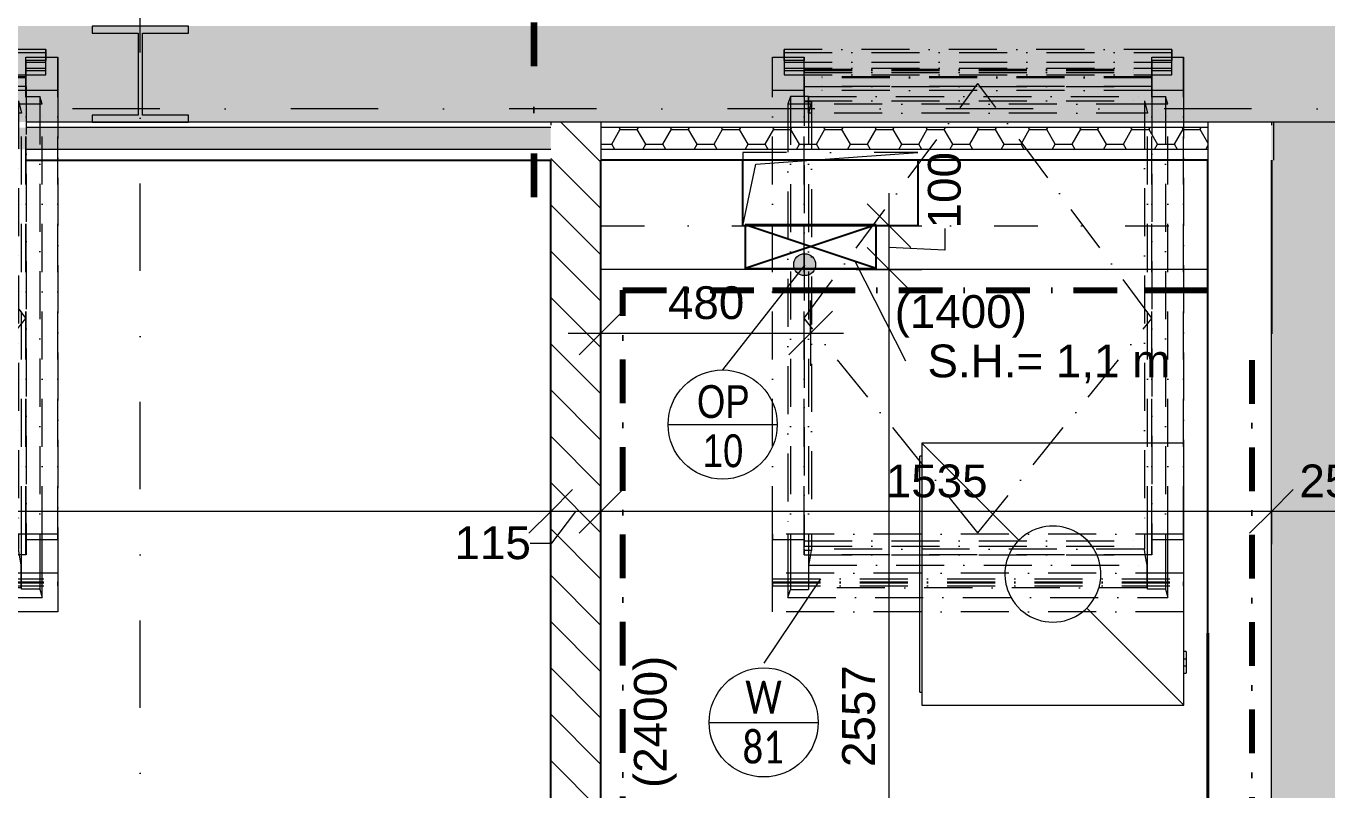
# Model space of a CAD drawing. Header units: millimetres. Extents: x -2204 to 40828, y -3577 to 13817.
# Drawn here: x 7838 to 10815, y 10091 to 11840 of the extents above; entities that cross this region are included whole.
import ezdxf

# ---------------------------------------------------------------- set-up
doc = ezdxf.new("R2010")
doc.units = ezdxf.units.MM
for name, pattern in [('HA_DashDot_10mm-S3mm', [500, 200, -150, 0, -150]), ('HA_DashDot_4mm', [200, 110, -45, 0, -45]), ('HA_DashDot_4mm-S1mm', [200, 100, -50, 0, -50]), ('HA_DashDot_6mm-S2mm', [300, 100, -100, 0, -100])]:
    doc.linetypes.add(name, pattern=pattern)
for name, color, linetype, lineweight in [('A-____-____-DIMS', 9, 'Continuous', 5), ('A-____-____-DIMS-50', 9, 'Continuous', 5), ('A-DETL-____-CNTR', 9, 'HA_DashDot_6mm-S2mm', 9), ('A-DETL-____-OTLN', 9, 'Continuous', 25), ('A-DETL-____-THIN', 9, 'Continuous', 9), ('A-DETL-____-WIDE', 9, 'Continuous', 40), ('A-GENM-____-IDEN', 9, 'Continuous', 9), ('A-GENM-____-OTLN', 9, 'Continuous', 9), ('A-GLAZ-____-IDEN', 9, 'Continuous', 9), ('A-GLAZ-____-OTLN', 9, 'Continuous', 5), ('A-WALL-____-MCUT', 9, 'Continuous', 9), ('A-WALL-____-PATT', 9, 'Continuous', 25), ('E-ELEC-FIXT-OTLN', 9, 'Continuous', 9), ('G-____-____-SYMB', 9, 'Continuous', 5), ('G-____-____-TEXT', 9, 'Continuous', 5), ('I-WALL-____-MCUT', 9, 'Continuous', 25), ('I-WALL-____-OTLN', 9, 'Continuous', 9), ('S-BEAM-____-MCUT', 9, 'Continuous', 25), ('S-GRID-____-OTLN', 9, 'Continuous', 5)]:
    doc.layers.add(name, color=color, linetype=linetype, lineweight=lineweight)
doc.styles.add('Arial_1', font='arial.ttf', dxfattribs={"height": 75})
doc.styles.add('Arial_2', font='arial.ttf', dxfattribs={"width": 0.8, "height": 75})
doc.styles.add('Calibri', font='calibri.ttf', dxfattribs={"width": 0.8, "height": 75})
doc.dimstyles.new('Inner_Dimensions', dxfattribs={"dimscale": 304.8, "dimtxt": 76.519455, "dimasz": 0.328084, "dimexe": 0.246063, "dimexo": 0.0625, "dimgap": 0.032808, "dimtad": 1, "dimdec": 0, "dimzin": 0, "dimdsep": 46, "dimtxsty": 'Arial_1', "dimblk1": 'OBLIQUE', "dimblk2": 'OBLIQUE', "dimsah": 1, "dimcen": 0.09, "dimdle": 0.246063, "dimazin": 0, "dimtfac": 1, "dimtdec": 4, "dimtix": 1, "dimtmove": 2, "dimatfit": 3, "dimfxl": 0.246063, "dimfxlon": 1, "dimtvp": 1, "dimtolj": 1, "dimtzin": 0, "dimlwd": 9, "dimlwe": 9, "dimarcsym": 2})
doc.dimstyles.new('Inner_Dimensions_1', dxfattribs={"dimscale": 304.8, "dimtxt": 76.519455, "dimasz": 0.328084, "dimexe": 0.246063, "dimexo": 0.0625, "dimgap": 0.032808, "dimtad": 1, "dimdec": 0, "dimzin": 0, "dimdsep": 46, "dimtxsty": 'Arial_1', "dimblk1": 'OBLIQUE', "dimblk2": 'OBLIQUE', "dimsah": 1, "dimcen": 0.09, "dimdle": 0.246063, "dimazin": 0, "dimtfac": 1, "dimtdec": 4, "dimtix": 1, "dimtmove": 0, "dimatfit": 3, "dimfxl": 0.246063, "dimfxlon": 1, "dimtvp": 1, "dimtolj": 1, "dimtzin": 0, "dimlwd": 9, "dimlwe": 9, "dimarcsym": 2})
doc.dimstyles.new('Inner_Dimensions_2', dxfattribs={"dimscale": 304.8, "dimtxt": 76.519455, "dimasz": 0.328084, "dimexe": 0.246063, "dimexo": 0.0625, "dimgap": 0.032808, "dimtad": 1, "dimdec": 0, "dimzin": 0, "dimdsep": 46, "dimtxsty": 'Arial_1', "dimblk1": 'OBLIQUE', "dimblk2": 'OBLIQUE', "dimsah": 1, "dimcen": 0.09, "dimdle": 0.246063, "dimazin": 0, "dimtfac": 1, "dimtdec": 4, "dimtix": 1, "dimtmove": 1, "dimatfit": 3, "dimfxl": 0.246063, "dimfxlon": 1, "dimtvp": 1, "dimtolj": 1, "dimtzin": 0, "dimlwd": 9, "dimlwe": 9, "dimarcsym": 2})
pattern_1 = [(0, (0, 0), (58.594, 33.829), [39.062, -78.125]), (120, (0, 0), (-58.593773, 33.82939), [39.063, -78.125]), (60, (0, 0), (0.000227, 67.65839), [0, -78.125, 39.063, 0])]
pattern_2 = [(135, (0, 0), (-53.033, -53.033), [])]

# ---------------------------------------------------------------- blocks, each defined once
blk = doc.blocks.new('181_D_1_2_XXX_00_STA_211108_detached_rvt-1-DSP_3NP-A')
at = {"layer": 'S-BEAM-____-MCUT', "color": 250, "lineweight": 18}
for p, q in [((8210.1, 11840), (7990.1, 11840)), ((7990.1, 11840), (7990.1, 11824)), ((7990.1, 11824), (8095.3, 11824)), ((8095.3, 11824), (8095.3, 11636)), ((8104.8, 11636), (8104.8, 11824)), ((8104.8, 11824), (8210.1, 11824)), ((8210.1, 11824), (8210.1, 11840)), ((8095.3, 11636), (7990.1, 11636)), ((7990.1, 11636), (7990.1, 11620)), ((7990.1, 11620), (8210.1, 11620)), ((8210.1, 11636), (8104.8, 11636)), ((8210.1, 11620), (8210.1, 11636))]:
    blk.add_line(p, q, dxfattribs=at)
blk = doc.blocks.new('Roof-Windows_VELUX_GLL_1061 - PK08-V16-DSP_3NP-A')
at = {"layer": 'A-GLAZ-____-OTLN', "color": 31, "linetype": 'HA_DashDot_4mm'}
for p, q in [((6969, 11692.5), (6969, 11768.9)), ((6996.3, 11786.3), (6996.3, 11782)), ((6996.3, 11782), (6996.3, 11779.2)), ((6996.3, 11779.2), (6996.3, 11768.9)), ((6996.3, 11779.2), (7883.7, 11779.2)), ((6996.3, 11761.1), (6996.3, 11769.1)), ((6996.3, 11761.1), (6996.3, 11756.9)), ((6996.3, 11761.1), (6996.3, 11728)), ((7041.6, 11761.1), (6996.3, 11761.1)), ((7041.6, 11768.9), (7041.6, 11761.1)), ((7041.6, 11741), (7041.6, 11761.1)), ((7838.1, 11761.1), (7838.1, 11768.9)), ((7883.7, 11761.1), (7838.1, 11761.1)), ((7838.1, 11761.1), (7838.1, 11741)), ((7883.7, 11782), (7883.7, 11786.3)), ((7883.7, 11779.2), (7883.7, 11782)), ((7883.7, 11768.9), (7883.7, 11779.2)), ((7883.7, 11769.1), (7883.7, 11761.1)), ((7883.7, 11728), (7883.7, 11761.1)), ((7883.7, 11756.9), (7883.7, 11761.1)), ((7911, 11768.9), (7911, 11692.5)), ((6996.3, 11756.9), (6996.3, 11743.8)), ((6996.3, 11756.9), (7041.6, 11756.9)), ((6996.3, 11743.8), (6996.3, 11738)), ((6996.3, 11743.8), (7041.6, 11743.8)), ((6996.3, 11738), (6996.3, 11728)), ((6996.3, 11738), (7041.6, 11738)), ((7041.6, 11756.9), (7838.1, 11756.9)), ((7041.6, 11743.8), (7838.1, 11743.8)), ((7041.6, 11724), (7041.6, 11740.9)), ((7041.6, 11733.5), (7838.1, 11733.5)), ((7838.1, 11756.9), (7883.7, 11756.9)), ((7838.1, 11743.8), (7883.7, 11743.8)), ((7838.1, 11740.9), (7838.1, 11724)), ((7838.1, 11738), (7883.7, 11738)), ((7883.7, 11743.8), (7883.7, 11756.9)), ((7883.7, 11738), (7883.7, 11743.8)), ((7883.7, 11728), (7883.7, 11738)), ((6996.3, 11728), (7883.7, 11728)), ((7041.6, 11724), (7041.6, 11721.5)), ((7041.6, 11721.5), (7041.6, 10676.4)), ((7838.1, 11701.7), (7041.6, 11701.7)), ((7041.6, 11701.7), (7838.1, 11701.7)), ((7838.1, 11724), (7838.1, 11721.5)), ((7838.4, 10676.4), (7838.4, 11721.5)), ((7041.6, 11692.5), (6969, 11692.5)), ((6969, 10676.4), (6969, 11692.5)), ((7010.3, 11678.3), (7004.7, 11661.3)), ((7041.6, 11678.3), (7010.3, 11678.3)), ((7010.3, 11678.3), (7010.3, 10676.4)), ((7911, 11692.5), (7838.4, 11692.5)), ((7838.4, 11678.6), (7869.6, 11678.6)), ((7869.6, 11678.6), (7869.6, 10676.4)), ((7875, 11661.3), (7869.6, 11678.6)), ((7911, 11692.5), (7911, 10676.4)), ((7041.6, 11661.3), (7004.7, 11661.3)), ((7004.7, 11661.3), (7004.7, 10676.4)), ((7041.6, 11668.9), (7821, 11668.9)), ((7041.6, 11666.9), (7058.6, 11666.9)), ((7058.6, 11666.9), (7058.6, 10676.4)), ((7821, 11668.9), (7821, 10676.4)), ((7875, 11661.3), (7838.4, 11661.3)), ((7875, 10676.4), (7875, 11661.3)), ((7821, 11640.2), (7058.6, 11640.2)), ((6969, 10676.4), (6969, 10664.4)), ((6969, 10664.4), (6969, 10676.4)), ((6969, 10566.9), (6969, 10664.4)), ((6969, 10664.4), (7041.6, 10664.4)), ((7004.7, 10664.4), (7004.7, 10566.9)), ((7010.3, 10664.4), (7010.3, 10566.9)), ((7041.6, 10664.4), (7041.6, 10676.4)), ((7041.6, 10661.5), (7041.6, 10664.4)), ((7041.6, 10664.4), (7041.6, 10649)), ((7041.6, 10661.5), (7838.1, 10661.5)), ((7041.6, 10649), (7041.6, 10661.5)), ((7838.1, 10664.4), (7838.1, 10676.4)), ((7838.1, 10661.5), (7838.1, 10664.4)), ((7838.1, 10664.4), (7911, 10664.4)), ((7838.1, 10649), (7838.1, 10661.5)), ((7838.4, 10649), (7838.4, 10664.4)), ((7869.6, 10664.4), (7869.6, 10566.9)), ((7875, 10566.9), (7875, 10664.4)), ((7911, 10664.4), (7911, 10676.4)), ((7911, 10664.4), (7911, 10676.4)), ((7911, 10664.4), (7911, 10566.9)), ((7041.6, 10649), (7838.1, 10649)), ((7041.6, 10629.2), (7041.6, 10649)), ((7041.6, 10649), (7838.4, 10649)), ((7041.6, 10629.2), (7041.6, 10649)), ((7041.6, 10629.2), (7838.1, 10629.2)), ((7838.4, 10629.2), (7041.6, 10629.2)), ((7052, 10629.2), (7052, 10566.9)), ((7052.8, 10605.4), (7056.9, 10629.2)), ((7827.3, 10605.4), (7823.2, 10629.2)), ((7828, 10566.9), (7828, 10629.2)), ((7838.1, 10629.2), (7838.1, 10649)), ((7838.4, 10649), (7838.4, 10629.2)), ((7052.8, 10605.4), (7827.3, 10605.4)), ((7052.8, 10566.9), (7052.8, 10605.4)), ((7827.3, 10566.9), (7827.3, 10605.4)), ((6969, 10558.1), (6969, 10566.9)), ((6969, 10566.9), (6969, 10558.1)), ((6969, 10566.9), (7911, 10566.9)), ((6969, 10498.7), (6969, 10558.1)), ((7004.7, 10558.1), (7004.7, 10531.5)), ((7004.7, 10531.5), (7010.3, 10550.1)), ((7010.3, 10558.1), (7010.3, 10550.1)), ((7010.3, 10550.1), (7052, 10550.1)), ((7052, 10558.1), (7052, 10550.1)), ((7052, 10550.1), (7052.8, 10553.8)), ((7052.8, 10553.8), (7052.8, 10558.1)), ((7827.3, 10553.8), (7052.8, 10553.8)), ((7827.3, 10553.8), (7827.3, 10558.1)), ((7828, 10550.4), (7827.3, 10553.8)), ((7828, 10550.4), (7828, 10558.1)), ((7869.6, 10550.4), (7828, 10550.4)), ((7869.6, 10558.1), (7869.6, 10550.4)), ((7869.6, 10550.4), (7875, 10531.5)), ((7875, 10531.5), (7875, 10558.1)), ((7911, 10558.1), (7911, 10566.9)), ((7911, 10566.9), (7911, 10558.1)), ((7911, 10558.1), (7911, 10498.7)), ((7004.7, 10531.5), (7875, 10531.5))]:
    blk.add_line(p, q, dxfattribs=at)
at = {"layer": 'A-GLAZ-____-OTLN', "color": 253, "linetype": 'HA_DashDot_4mm'}
for p, q in [((6969, 11768.9), (7041.6, 11768.9)), ((6969, 10676.4), (6969, 11768.9)), ((7883.7, 11786.3), (6996.3, 11786.3)), ((6996.3, 11785.5), (6996.3, 11786.3)), ((6996.3, 11769.1), (6996.3, 11785.5)), ((7041.6, 10676.4), (7041.6, 11768.9)), ((7838.1, 11768.9), (7911, 11768.9)), ((7838.1, 10676.4), (7838.1, 11768.9)), ((7883.7, 11786.3), (7883.7, 11785.5)), ((7883.7, 11785.5), (7883.7, 11769.1)), ((7911, 10676.4), (7911, 11768.9)), ((7041.6, 11740.9), (7838.1, 11740.9)), ((7838.1, 11724), (7041.6, 11724)), ((7838.1, 11721.5), (7041.6, 11721.5)), ((7041.6, 11170.7), (7440, 11708)), ((7838.1, 11171.1), (7440, 11708)), ((7440, 10679.5), (7041.6, 11170.7)), ((7440, 10679.5), (7838.1, 11170.3)), ((6969, 10587.2), (6969, 10676.4)), ((7911, 10676.4), (6969, 10676.4)), ((7911, 10676.4), (7911, 10587.2)), ((6969, 10574), (6969, 10587.2)), ((7911, 10587.2), (6969, 10587.2)), ((6969, 10565.2), (6969, 10574)), ((6969, 10574), (7911, 10574)), ((7911, 10587.2), (7911, 10574)), ((7911, 10574), (7911, 10565.2)), ((6969, 10558.1), (6969, 10565.2)), ((6969, 10565.2), (7911, 10565.2)), ((6969, 10498.7), (6969, 10558.1)), ((6969, 10558.1), (7911, 10558.1)), ((7911, 10565.2), (7911, 10558.1)), ((7911, 10558.1), (7911, 10498.7)), ((7911, 10498.7), (6969, 10498.7))]:
    blk.add_line(p, q, dxfattribs=at)
at = {"layer": 'A-GLAZ-____-OTLN', "color": 7, "linetype": 'HA_DashDot_4mm'}
for p, q in [((6996.3, 11768.9), (6996.3, 11761.1)), ((7883.7, 11761.1), (7883.7, 11768.9)), ((7041.6, 11733.5), (7041.6, 11741)), ((7041.6, 11740.9), (7041.6, 11733.5)), ((7041.6, 11738), (7838.1, 11738)), ((7838.1, 11741), (7838.1, 11733.5)), ((7838.1, 11733.5), (7838.1, 11740.9)), ((7041.6, 11721.5), (7041.6, 11701.7)), ((7041.6, 11701.7), (7041.6, 11721.5)), ((7041.6, 11701.7), (7041.6, 11668.9)), ((7041.6, 10676.4), (7041.6, 11701.7)), ((7838.1, 11721.5), (7838.1, 11701.7)), ((7838.1, 10676.4), (7838.1, 11701.7)), ((7838.4, 11701.7), (7838.4, 11721.5)), ((7838.4, 11701.7), (7838.4, 10676.4)), ((7838.1, 11692.5), (7041.6, 11692.5)), ((7052, 11678.3), (7041.6, 11678.3)), ((7052.1, 11678.6), (7052, 11678.3)), ((7052, 11678.3), (7052, 10676.4)), ((7052.1, 11640.2), (7052.1, 11678.6)), ((7052.1, 11678.6), (7838.1, 11678.6)), ((7041.6, 11668.9), (7041.6, 11666.9)), ((7041.6, 10676.4), (7041.6, 11666.9)), ((7057.2, 11661.3), (7041.6, 11661.3)), ((7058.6, 11666.9), (7052.1, 11640.2)), ((7058.6, 11661.3), (7057.2, 11661.3)), ((7821, 11661.3), (7058.6, 11661.3)), ((7821, 11668.9), (7828, 11640.2)), ((7822.8, 11661.3), (7821.1, 11661.3)), ((7838.1, 11661.3), (7822.8, 11661.3)), ((7058.6, 11640.2), (7052.1, 11640.2)), ((7828, 11640.2), (7821.5, 11640.2)), ((7828, 10676.4), (7828, 11640.2)), ((6969, 10664.4), (6969, 10676.4)), ((7004.7, 10676.4), (7004.7, 10664.4)), ((7010.3, 10676.4), (7010.3, 10664.4)), ((7041.6, 10664.4), (7041.6, 10676.4)), ((7041.6, 10676.4), (7041.6, 10664.4)), ((7041.6, 10664.4), (7041.6, 10676.4)), ((7041.6, 10642.1), (7041.6, 10664.4)), ((7041.6, 10629.2), (7041.6, 10664.4)), ((7052, 10676.4), (7052, 10642.1)), ((7058.6, 10676.4), (7058.6, 10642.1)), ((7821, 10676.4), (7821, 10642.1)), ((7828, 10629.2), (7828, 10676.4)), ((7838.1, 10664.4), (7838.1, 10676.4)), ((7838.1, 10629.2), (7838.1, 10664.4)), ((7838.4, 10664.4), (7838.4, 10676.4)), ((7838.4, 10676.4), (7838.4, 10664.4)), ((7838.4, 10664.4), (7838.4, 10629.2)), ((7869.6, 10676.4), (7869.6, 10664.4)), ((7875, 10664.4), (7875, 10676.4)), ((7911, 10676.4), (7911, 10664.4)), ((7821, 10642.1), (7041.6, 10642.1)), ((7041.6, 10642.1), (7041.6, 10629.2)), ((7041.6, 10639.3), (7041.6, 10642.1)), ((7041.6, 10639.3), (7041.6, 10642.1)), ((7058.6, 10639.3), (7041.6, 10639.3)), ((7052, 10639.3), (7052, 10629.4)), ((7056.9, 10629.5), (7058.6, 10639.3)), ((7058.6, 10642.1), (7058.6, 10639.3)), ((7823.2, 10629.2), (7821, 10642.1)), ((6969, 10558.1), (6969, 10566.9)), ((7004.7, 10566.9), (7004.7, 10558.1)), ((7010.3, 10566.9), (7010.3, 10558.1)), ((7052, 10566.9), (7052, 10558.1)), ((7052.8, 10558.1), (7052.8, 10566.9)), ((7827.3, 10558.1), (7827.3, 10566.9)), ((7828, 10558.1), (7828, 10566.9)), ((7869.6, 10566.9), (7869.6, 10558.1)), ((7875, 10558.1), (7875, 10566.9)), ((7911, 10566.9), (7911, 10558.1))]:
    blk.add_line(p, q, dxfattribs=at)
at = {"layer": 'A-GLAZ-____-OTLN', "color": 10, "linetype": 'HA_DashDot_4mm'}
blk.add_line((7052, 10642.1), (7052, 10639.3), dxfattribs=at)
blk = doc.blocks.new('Roof-Windows_VELUX_GLL_1061 - PK08-V17-DSP_3NP-A')
at = {"layer": 'A-GLAZ-____-OTLN', "color": 31, "linetype": 'HA_DashDot_4mm'}
for p, q in [((9547.5, 11692.5), (9547.5, 11768.9)), ((9574.8, 11786.3), (9574.8, 11782)), ((9574.8, 11782), (9574.8, 11779.2)), ((9574.8, 11779.2), (9574.8, 11768.9)), ((9574.8, 11779.2), (10462.2, 11779.2)), ((9574.8, 11761.1), (9574.8, 11769.1)), ((9574.8, 11761.1), (9574.8, 11756.9)), ((9574.8, 11761.1), (9574.8, 11728)), ((9620.1, 11761.1), (9574.8, 11761.1)), ((9620.1, 11768.9), (9620.1, 11761.1)), ((9620.1, 11741), (9620.1, 11761.1)), ((10416.6, 11761.1), (10416.6, 11768.9)), ((10462.2, 11761.1), (10416.6, 11761.1)), ((10416.6, 11761.1), (10416.6, 11741)), ((10462.2, 11782), (10462.2, 11786.3)), ((10462.2, 11779.2), (10462.2, 11782)), ((10462.2, 11768.9), (10462.2, 11779.2)), ((10462.2, 11769.1), (10462.2, 11761.1)), ((10462.2, 11728), (10462.2, 11761.1)), ((10462.2, 11756.9), (10462.2, 11761.1)), ((10489.5, 11768.9), (10489.5, 11692.5)), ((9574.8, 11756.9), (9574.8, 11743.8)), ((9574.8, 11756.9), (10462.2, 11756.9)), ((9574.8, 11743.8), (9574.8, 11738)), ((9574.8, 11743.8), (10462.2, 11743.8)), ((9574.8, 11738), (9574.8, 11728)), ((9574.8, 11738), (9620.1, 11738)), ((9620.1, 11724), (9620.1, 11740.9)), ((9620.1, 11733.5), (10416.6, 11733.5)), ((10416.6, 11740.9), (10416.6, 11724)), ((10416.6, 11738), (10462.2, 11738)), ((10462.2, 11743.8), (10462.2, 11756.9)), ((10462.2, 11738), (10462.2, 11743.8)), ((10462.2, 11728), (10462.2, 11738)), ((9574.8, 11728), (10462.2, 11728)), ((9620.1, 11724), (9620.1, 11721.5)), ((9620.1, 11721.5), (9620.1, 10676.4)), ((10416.6, 11701.7), (9620.1, 11701.7)), ((9620.1, 11701.7), (10416.6, 11701.7)), ((10416.6, 11724), (10416.6, 11721.5)), ((10416.9, 10676.4), (10416.9, 11721.5)), ((9620.1, 11692.5), (9547.5, 11692.5)), ((9547.5, 10676.4), (9547.5, 11692.5)), ((9588.8, 11678.3), (9583.2, 11661.3)), ((9620.1, 11678.3), (9588.8, 11678.3)), ((9588.8, 11678.3), (9588.8, 10676.4)), ((10489.5, 11692.5), (10416.9, 11692.5)), ((10416.9, 11678.6), (10448.1, 11678.6)), ((10448.1, 11678.6), (10448.1, 10676.4)), ((10453.5, 11661.3), (10448.1, 11678.6)), ((10489.5, 11692.5), (10489.5, 10676.4)), ((9620.1, 11661.3), (9583.2, 11661.3)), ((9583.2, 11661.3), (9583.2, 10676.4)), ((9620.1, 11668.9), (10399.5, 11668.9)), ((9620.1, 11666.9), (9637.1, 11666.9)), ((9637.1, 11666.9), (9637.1, 10676.4)), ((10399.5, 11668.9), (10399.5, 10676.4)), ((10453.5, 11661.3), (10416.9, 11661.3)), ((10453.5, 10676.4), (10453.5, 11661.3)), ((10399.5, 11640.2), (9637.1, 11640.2)), ((9547.5, 10676.4), (9547.5, 10664.4)), ((9547.5, 10664.4), (9547.5, 10676.4)), ((9547.5, 10566.9), (9547.5, 10664.4)), ((9547.5, 10664.4), (9620.1, 10664.4)), ((9583.2, 10664.4), (9583.2, 10566.9)), ((9588.8, 10664.4), (9588.8, 10566.9)), ((9620.1, 10664.4), (9620.1, 10676.4)), ((9620.1, 10661.5), (9620.1, 10664.4)), ((9620.1, 10664.4), (9620.1, 10649)), ((9620.1, 10661.5), (10416.6, 10661.5)), ((9620.1, 10649), (9620.1, 10661.5)), ((10416.6, 10664.4), (10416.6, 10676.4)), ((10416.6, 10661.5), (10416.6, 10664.4)), ((10416.6, 10664.4), (10489.5, 10664.4)), ((10416.6, 10649), (10416.6, 10661.5)), ((10416.9, 10649), (10416.9, 10664.4)), ((10448.1, 10664.4), (10448.1, 10566.9)), ((10453.5, 10566.9), (10453.5, 10664.4)), ((10489.5, 10664.4), (10489.5, 10676.4)), ((10489.5, 10664.4), (10489.5, 10676.4)), ((10489.5, 10664.4), (10489.5, 10566.9)), ((9620.1, 10649), (10416.6, 10649)), ((9620.1, 10629.2), (9620.1, 10649)), ((9620.1, 10649), (10416.9, 10649)), ((9620.1, 10629.2), (9620.1, 10649)), ((9620.1, 10629.2), (10416.6, 10629.2)), ((10416.9, 10629.2), (9620.1, 10629.2)), ((9630.5, 10629.2), (9630.5, 10566.9)), ((9631.3, 10605.4), (9635.4, 10629.2)), ((10405.8, 10605.4), (10401.7, 10629.2)), ((10406.5, 10566.9), (10406.5, 10629.2)), ((10416.6, 10629.2), (10416.6, 10649)), ((10416.9, 10649), (10416.9, 10629.2)), ((9631.3, 10605.4), (10405.8, 10605.4)), ((9631.3, 10566.9), (9631.3, 10605.4)), ((10405.8, 10566.9), (10405.8, 10605.4)), ((9547.5, 10558.1), (9547.5, 10566.9)), ((9547.5, 10566.9), (9547.5, 10558.1)), ((9547.5, 10566.9), (10489.5, 10566.9)), ((9547.5, 10498.7), (9547.5, 10558.1)), ((9583.2, 10558.1), (9583.2, 10531.5)), ((9583.2, 10531.5), (9588.8, 10550.1)), ((9588.8, 10558.1), (9588.8, 10550.1)), ((9588.8, 10550.1), (9630.5, 10550.1)), ((9630.5, 10558.1), (9630.5, 10550.1)), ((9630.5, 10550.1), (9631.3, 10553.8)), ((9631.3, 10553.8), (9631.3, 10558.1)), ((10405.8, 10553.8), (9631.3, 10553.8)), ((10405.8, 10553.8), (10405.8, 10558.1)), ((10406.5, 10550.4), (10405.8, 10553.8)), ((10406.5, 10550.4), (10406.5, 10558.1)), ((10448.1, 10550.4), (10406.5, 10550.4)), ((10448.1, 10558.1), (10448.1, 10550.4)), ((10448.1, 10550.4), (10453.5, 10531.5)), ((10453.5, 10531.5), (10453.5, 10558.1)), ((10489.5, 10558.1), (10489.5, 10566.9)), ((10489.5, 10566.9), (10489.5, 10558.1)), ((10489.5, 10558.1), (10489.5, 10498.7)), ((9583.2, 10531.5), (10453.5, 10531.5))]:
    blk.add_line(p, q, dxfattribs=at)
at = {"layer": 'A-GLAZ-____-OTLN', "color": 253, "linetype": 'HA_DashDot_4mm'}
for p, q in [((9547.5, 11768.9), (9620.1, 11768.9)), ((9547.5, 10676.4), (9547.5, 11768.9)), ((10462.2, 11786.3), (9574.8, 11786.3)), ((9574.8, 11785.5), (9574.8, 11786.3)), ((9574.8, 11769.1), (9574.8, 11785.5)), ((9620.1, 10676.4), (9620.1, 11768.9)), ((10416.6, 11768.9), (10489.5, 11768.9)), ((10416.6, 10676.4), (10416.6, 11768.9)), ((10462.2, 11786.3), (10462.2, 11785.5)), ((10462.2, 11785.5), (10462.2, 11769.1)), ((10489.5, 10676.4), (10489.5, 11768.9)), ((9620.1, 11740.9), (10416.6, 11740.9)), ((10416.6, 11724), (9620.1, 11724)), ((10416.6, 11721.5), (9620.1, 11721.5)), ((9620.1, 11170.7), (10018.5, 11708)), ((10416.6, 11171.1), (10018.5, 11708)), ((10018.5, 10679.5), (9620.1, 11170.7)), ((10018.5, 10679.5), (10416.6, 11170.3)), ((9547.5, 10587.2), (9547.5, 10676.4)), ((10489.5, 10676.4), (9547.5, 10676.4)), ((10489.5, 10676.4), (10489.5, 10587.2)), ((9547.5, 10574), (9547.5, 10587.2)), ((10489.5, 10587.2), (9547.5, 10587.2)), ((9547.5, 10565.2), (9547.5, 10574)), ((9547.5, 10574), (10489.5, 10574)), ((10489.5, 10587.2), (10489.5, 10574)), ((10489.5, 10574), (10489.5, 10565.2)), ((9547.5, 10558.1), (9547.5, 10565.2)), ((9547.5, 10565.2), (10489.5, 10565.2)), ((9547.5, 10498.7), (9547.5, 10558.1)), ((9547.5, 10558.1), (10489.5, 10558.1)), ((10489.5, 10565.2), (10489.5, 10558.1)), ((10489.5, 10558.1), (10489.5, 10498.7)), ((10489.5, 10498.7), (9547.5, 10498.7))]:
    blk.add_line(p, q, dxfattribs=at)
at = {"layer": 'A-GLAZ-____-OTLN', "color": 7, "linetype": 'HA_DashDot_4mm'}
for p, q in [((9574.8, 11768.9), (9574.8, 11761.1)), ((10462.2, 11761.1), (10462.2, 11768.9)), ((9620.1, 11733.5), (9620.1, 11741)), ((9620.1, 11740.9), (9620.1, 11733.5)), ((9620.1, 11738), (10416.6, 11738)), ((10416.6, 11741), (10416.6, 11733.5)), ((10416.6, 11733.5), (10416.6, 11740.9)), ((9620.1, 11721.5), (9620.1, 11701.7)), ((9620.1, 11701.7), (9620.1, 11721.5)), ((9620.1, 11701.7), (9620.1, 11668.9)), ((9620.1, 10676.4), (9620.1, 11701.7)), ((10416.6, 11721.5), (10416.6, 11701.7)), ((10416.6, 10676.4), (10416.6, 11701.7)), ((10416.9, 11701.7), (10416.9, 11721.5)), ((10416.9, 11701.7), (10416.9, 10676.4)), ((10416.6, 11692.5), (9620.1, 11692.5)), ((9630.5, 11678.3), (9620.1, 11678.3)), ((9630.6, 11678.6), (9630.5, 11678.3)), ((9630.5, 11678.3), (9630.5, 10676.4)), ((9630.6, 11640.2), (9630.6, 11678.6)), ((9630.6, 11678.6), (10416.6, 11678.6)), ((9620.1, 11668.9), (9620.1, 11666.9)), ((9620.1, 10676.4), (9620.1, 11666.9)), ((9635.7, 11661.3), (9620.1, 11661.3)), ((9637.1, 11666.9), (9630.6, 11640.2)), ((9637.1, 11661.3), (9635.7, 11661.3)), ((10399.5, 11661.3), (9637.1, 11661.3)), ((10399.5, 11668.9), (10406.5, 11640.2)), ((10401.3, 11661.3), (10399.6, 11661.3)), ((10416.6, 11661.3), (10401.3, 11661.3)), ((9637.1, 11640.2), (9630.6, 11640.2)), ((10406.5, 11640.2), (10399.9, 11640.2)), ((10406.5, 10676.4), (10406.5, 11640.2)), ((9547.5, 10664.4), (9547.5, 10676.4)), ((9583.2, 10676.4), (9583.2, 10664.4)), ((9588.8, 10676.4), (9588.8, 10664.4)), ((9620.1, 10664.4), (9620.1, 10676.4)), ((9620.1, 10676.4), (9620.1, 10664.4)), ((9620.1, 10664.4), (9620.1, 10676.4)), ((9620.1, 10642.1), (9620.1, 10664.4)), ((9620.1, 10629.2), (9620.1, 10664.4)), ((9630.5, 10676.4), (9630.5, 10642.1)), ((9637.1, 10676.4), (9637.1, 10642.1)), ((10399.5, 10676.4), (10399.5, 10642.1)), ((10406.5, 10629.2), (10406.5, 10676.4)), ((10416.6, 10664.4), (10416.6, 10676.4)), ((10416.6, 10629.2), (10416.6, 10664.4)), ((10416.9, 10664.4), (10416.9, 10676.4)), ((10416.9, 10676.4), (10416.9, 10664.4)), ((10416.9, 10664.4), (10416.9, 10629.2)), ((10448.1, 10676.4), (10448.1, 10664.4)), ((10453.5, 10664.4), (10453.5, 10676.4)), ((10489.5, 10676.4), (10489.5, 10664.4)), ((10399.5, 10642.1), (9620.1, 10642.1)), ((9620.1, 10642.1), (9620.1, 10629.2)), ((9620.1, 10639.3), (9620.1, 10642.1)), ((9620.1, 10639.3), (9620.1, 10642.1)), ((9637.1, 10639.3), (9620.1, 10639.3)), ((9630.5, 10639.3), (9630.5, 10629.4)), ((9635.4, 10629.5), (9637.1, 10639.3)), ((9637.1, 10642.1), (9637.1, 10639.3)), ((10401.7, 10629.2), (10399.5, 10642.1)), ((9547.5, 10558.1), (9547.5, 10566.9)), ((9583.2, 10566.9), (9583.2, 10558.1)), ((9588.8, 10566.9), (9588.8, 10558.1)), ((9630.5, 10566.9), (9630.5, 10558.1)), ((9631.3, 10558.1), (9631.3, 10566.9)), ((10405.8, 10558.1), (10405.8, 10566.9)), ((10406.5, 10558.1), (10406.5, 10566.9)), ((10448.1, 10566.9), (10448.1, 10558.1)), ((10453.5, 10558.1), (10453.5, 10566.9)), ((10489.5, 10566.9), (10489.5, 10558.1))]:
    blk.add_line(p, q, dxfattribs=at)
at = {"layer": 'A-GLAZ-____-OTLN', "color": 10, "linetype": 'HA_DashDot_4mm'}
blk.add_line((9630.5, 10642.1), (9630.5, 10639.3), dxfattribs=at)
blk = doc.blocks.new('HA_GM_Tiling_LineBased - Generic Tiles-2169411-DSP_3NP-A')
at = {"layer": 'A-GENM-____-OTLN', "linetype": 'HA_DashDot_4mm-S1mm', "lineweight": 80}
blk.add_line((50, -50), (2510, -50), dxfattribs=at)
blk = doc.blocks.new('HA_GM_Tiling_LineBased - Generic Tiles-2138957-DSP_3NP-A')
at = {"layer": 'A-GENM-____-OTLN', "linetype": 'HA_DashDot_4mm-S1mm', "lineweight": 80}
for p, q in [((50, -50), (392.5, -50)), ((392.5, -50), (465.1, -50)), ((465.1, -50), (482.1, -50)), ((482.1, -50), (1244.5, -50)), ((1244.5, -50), (1261.6, -50)), ((1261.9, -50), (1334.5, -50)), ((1334.5, -50), (1390, -50))]:
    blk.add_line(p, q, dxfattribs=at)
blk = doc.blocks.new('HA_GM_Tiling_LineBased - Generic Tiles-2243082-DSP_3NP-A')
at = {"layer": 'A-GENM-____-OTLN', "linetype": 'HA_DashDot_4mm-S1mm', "lineweight": 80}
blk.add_line((50, -50), (2350, -50), dxfattribs=at)
blk = doc.blocks.new('R_bathroom_washing_machine - 600x600x900-V21-DSP_3NP-A')
at = {"layer": 'E-ELEC-FIXT-OTLN'}
for p, q in [((677.5, 596.6), (77.5, 596.6)), ((77.5, 596.1), (77.5, 523.5)), ((463.8, 382.9), (677.5, 596.6)), ((554.7, 601.6), (554.7, 596.6)), ((554.7, 601.6), (572.4, 601.6)), ((572.2, 601.6), (572.2, 596.6)), ((572.4, 601.6), (579.7, 601.6)), ((579.7, 601.6), (586.9, 601.6)), ((586.9, 601.6), (604.7, 601.6)), ((587.2, 596.6), (587.2, 601.6)), ((604.7, 596.6), (604.7, 601.6)), ((677.5, -3.4), (677.5, 596.6)), ((77.5, 523.2), (77.5, 506.1)), ((77.5, 506.1), (77.5, -3.4)), ((455.3, 374.4), (463.8, 382.9)), ((286.1, 205.2), (299.7, 218.9)), ((77.5, -3.4), (286.1, 205.2)), ((77.5, -3.4), (286.1, -3.4)), ((107.5, -3.4), (107.5, -8.4)), ((286.1, -8.4), (107.5, -8.4)), ((286.1, -3.4), (320.4, -3.4)), ((320.4, -8.4), (286.1, -8.4)), ((320.4, -3.4), (333.3, -3.4)), ((333.3, -8.4), (320.4, -8.4)), ((333.3, -3.4), (395.6, -3.4)), ((395.6, -8.4), (333.3, -8.4)), ((395.6, -3.4), (404.4, -3.4)), ((404.4, -8.4), (395.6, -8.4)), ((404.4, -3.4), (463.8, -3.4)), ((463.8, -8.4), (404.4, -8.4)), ((463.8, -3.4), (677.5, -3.4)), ((647.5, -8.4), (463.8, -8.4)), ((647.5, -8.4), (647.5, -3.4))]:
    blk.add_line(p, q, dxfattribs=at)
for start, end in [(121.7014, 146.5871), (114.1459, 121.7014), (80.362, 114.1459), (75.5718, 80.362), (37.4174, 75.5718), (360, 37.4174), (146.5871, 213.4129), (322.5826, 360), (213.4129, 232.9412), (232.9412, 238.2986), (284.4282, 322.5826), (238.2986, 245.8541), (245.8541, 279.638), (279.638, 284.4282)]:
    blk.add_arc((377.5, 296.6), 110, start, end, dxfattribs=at)
blk = doc.blocks.new('DIMBLOCK15-DSP_3NP-A')
at = {"layer": 'A-____-____-DIMS-50', "lineweight": 9}
for p, q in [((10690.5, 10653.5), (10690.5, 10803.5)), ((10690.5, 10728.5), (10740.5, 10778.5)), ((10940.5, 10653.5), (10940.5, 10803.5)), ((10940.5, 10728.5), (10990.5, 10778.5)), ((10690.5, 10728.5), (10640.5, 10678.5)), ((10940.5, 10728.5), (10690.5, 10728.5)), ((10690.5, 10728.5), (10690.5, 10653.5)), ((10940.5, 10728.5), (10890.5, 10678.5)), ((10940.5, 10728.5), (10940.5, 10653.5))]:
    blk.add_line(p, q, dxfattribs=at)
at = {"layer": 'A-____-____-DIMS-50', "color": 0, "lineweight": 9, "insert": (10754.7, 10835.9), "char_height": 75, "width": 207.662, "attachment_point": 1, "line_spacing_factor": 0.941778, "style": 'Arial_1'}
blk.add_mtext('250', dxfattribs=at)
blk = doc.blocks.new('_Oblique')
at = {"color": 0, "linetype": 'ByBlock', "lineweight": -2}
blk.add_line((-0.5, -0.5), (0.5, 0.5), dxfattribs=at)
blk = doc.blocks.new('DIMBLOCK16-DSP_3NP-A')
at = {"layer": 'A-____-____-DIMS-50', "lineweight": 9}
for p, q in [((9155, 10653.5), (9155, 10803.5)), ((9155, 10728.5), (9205, 10778.5)), ((10690.5, 10653.5), (10690.5, 10803.5)), ((10690.5, 10728.5), (10740.5, 10778.5)), ((9155, 10728.5), (9105, 10678.5)), ((10690.5, 10728.5), (9155, 10728.5)), ((9155, 10728.5), (9155, 10653.5)), ((10690.5, 10728.5), (10640.5, 10678.5)), ((10690.5, 10728.5), (10690.5, 10653.5))]:
    blk.add_line(p, q, dxfattribs=at)
at = {"layer": 'A-____-____-DIMS-50', "color": 0, "lineweight": 9, "insert": (9807.4, 10835.9), "char_height": 75, "width": 276.883, "attachment_point": 1, "line_spacing_factor": 0.941778, "style": 'Arial_1'}
blk.add_mtext('1535', dxfattribs=at)
blk = doc.blocks.new('DIMBLOCK17-DSP_3NP-A')
at = {"layer": 'A-____-____-DIMS-50', "lineweight": 9}
for p, q in [((9040, 10653.5), (9040, 10803.5)), ((9040, 10728.5), (9090, 10778.5)), ((9155, 10653.5), (9155, 10803.5)), ((9155, 10728.5), (9205, 10778.5)), ((9040, 10728.5), (8990, 10678.5)), ((9155, 10728.5), (9040, 10728.5)), ((9040, 10728.5), (9040, 10653.5)), ((9042.8, 10655.7), (9097.5, 10728.5)), ((9155, 10728.5), (9105, 10678.5)), ((9155, 10728.5), (9155, 10653.5)), ((8992.8, 10655.7), (9042.8, 10655.7))]:
    blk.add_line(p, q, dxfattribs=at)
at = {"layer": 'A-____-____-DIMS-50', "color": 0, "lineweight": 9, "insert": (8819.7, 10694.2), "char_height": 75, "width": 207.662, "attachment_point": 1, "line_spacing_factor": 0.941778, "style": 'Arial_1'}
blk.add_mtext('115', dxfattribs=at)
blk = doc.blocks.new('DIMBLOCK18-DSP_3NP-A')
at = {"layer": 'A-____-____-DIMS-50', "lineweight": 9}
for p, q in [((4815, 10653.5), (4815, 10803.5)), ((4815, 10728.5), (4865, 10778.5)), ((9040, 10653.5), (9040, 10803.5)), ((9040, 10728.5), (9090, 10778.5)), ((4815, 10728.5), (4765, 10678.5)), ((9040, 10728.5), (4815, 10728.5)), ((4815, 10728.5), (4815, 10653.5)), ((9040, 10728.5), (8990, 10678.5)), ((9040, 10728.5), (9040, 10653.5))]:
    blk.add_line(p, q, dxfattribs=at)
at = {"layer": 'A-____-____-DIMS-50', "color": 0, "lineweight": 9, "insert": (6689.7, 10835.9), "char_height": 75, "width": 276.883, "attachment_point": 1, "line_spacing_factor": 0.941778, "style": 'Arial_1'}
blk.add_mtext('4225', dxfattribs=at)
blk = doc.blocks.new('DIMBLOCK71-DSP_3NP-A')
at = {"layer": 'A-____-____-DIMS-50', "lineweight": 9}
for p, q in [((9814.7, 11282.5), (9764.7, 11332.5)), ((9739.7, 11282.5), (9889.7, 11282.5)), ((9814.7, 11282.5), (9739.7, 11282.5)), ((9814.7, 8650), (9814.7, 11282.5)), ((9814.7, 11282.5), (9864.7, 11232.5)), ((9814.7, 8725), (9764.7, 8775)), ((9739.7, 8725), (9889.7, 8725)), ((9814.7, 8725), (9739.7, 8725)), ((9814.7, 8725), (9864.7, 8675))]:
    blk.add_line(p, q, dxfattribs=at)
at = {"layer": 'A-____-____-DIMS-50', "color": 0, "lineweight": 9, "insert": (9707.3, 10143.3), "char_height": 75, "width": 276.883, "attachment_point": 1, "rotation": 90, "line_spacing_factor": 0.941778, "style": 'Arial_1'}
blk.add_mtext('2557', dxfattribs=at)
blk = doc.blocks.new('DIMBLOCK72-DSP_3NP-A')
at = {"layer": 'A-____-____-DIMS-50', "lineweight": 9}
for p, q in [((9814.7, 11282.5), (9814.7, 11457.5)), ((9814.7, 11382.5), (9764.7, 11432.5)), ((9739.7, 11382.5), (9889.7, 11382.5)), ((9814.7, 11382.5), (9739.7, 11382.5)), ((9814.7, 11382.5), (9864.7, 11332.5)), ((9942.3, 11376.6), (9942.3, 11326.6)), ((9814.7, 11282.5), (9764.7, 11332.5)), ((9942.3, 11326.6), (9814.7, 11332.5)), ((9739.7, 11282.5), (9889.7, 11282.5)), ((9814.7, 11282.5), (9739.7, 11282.5)), ((9814.7, 11282.5), (9864.7, 11232.5))]:
    blk.add_line(p, q, dxfattribs=at)
at = {"layer": 'A-____-____-DIMS-50', "color": 0, "lineweight": 9, "insert": (9903.8, 11376.6), "char_height": 75, "width": 207.662, "attachment_point": 1, "rotation": 90, "line_spacing_factor": 0.941778, "style": 'Arial_1'}
blk.add_mtext('100', dxfattribs=at)
blk = doc.blocks.new('HA_TAG_GM_Products - Generic-588599-DSP_3NP-A')
at = {"layer": 'A-GENM-____-IDEN'}
blk.add_line((-2.5, 0), (2.5, 0), dxfattribs=at)
blk.add_circle((0, 0), 2.5, dxfattribs=at)
blk = doc.blocks.new('DIMBLOCK187-DSP_3NP-A')
at = {"layer": 'A-____-____-DIMS-50', "lineweight": 9}
for p, q in [((9155, 11211.7), (9155, 11061.7)), ((9155, 11136.7), (9155, 11211.7)), ((9635.1, 11211.7), (9635.1, 11061.7)), ((9635.1, 11136.7), (9635.1, 11211.7)), ((9155, 11136.7), (9205, 11186.7)), ((9635.1, 11136.7), (9685.1, 11186.7)), ((9080, 11136.7), (9710.1, 11136.7)), ((9155, 11136.7), (9105, 11086.7)), ((9635.1, 11136.7), (9585.1, 11086.7))]:
    blk.add_line(p, q, dxfattribs=at)
at = {"layer": 'A-____-____-DIMS-50', "color": 0, "lineweight": 9, "insert": (9308.5, 11244), "char_height": 75, "width": 207.662, "attachment_point": 1, "line_spacing_factor": 0.941778, "style": 'Arial_1'}
blk.add_mtext('480', dxfattribs=at)
blk = doc.blocks.new('HA_TAG_WD - Type Mark-1527962-DSP_3NP-A')
at = {"layer": 'A-GLAZ-____-IDEN'}
blk.add_line((-2.5, 0), (2.5, 0), dxfattribs=at)
blk.add_circle((0, 0), 2.5, dxfattribs=at)

msp = doc.modelspace()

# ---------------------------------------------------------------- hatches: boundary and pattern name
at = {"layer": 'A-GENM-____-IDEN'}
h = msp.add_hatch(color=256, dxfattribs=at)
edge = h.paths.add_edge_path()
edge.add_arc((9621.6, 11293.5), 25, 0, 360)
at = {"layer": 'A-WALL-____-PATT', "lineweight": 5}
h = msp.add_hatch(dxfattribs=at)
h.set_pattern_fill('FP_2', color=256, style=0, pattern_type=2)
h.set_pattern_definition(pattern_1)
h.paths.add_polyline_path([(100, 11620.1), (14405, 11620.1), (14405, 11840.1), (6510, 11840.1), (6510, 11746.3), (5570, 11746.3), (5570, 11840.1), (-327.5, 11840.1), (-327.5, 11620.1), (-97.2, 11620.1)])
h.paths.add_polyline_path([(7506.7, 11668.9), (7506.7, 11668.9), (7058.6, 11668.9)])
h.paths.add_polyline_path([(7838.1, 11733.5), (7838.1, 11733.5), (7883.7, 11733.5)])
h.paths.add_polyline_path([(7419.9, 11740.9), (7419.9, 11740.9), (7041.6, 11740.9)])
h = msp.add_hatch(dxfattribs=at)
h.set_pattern_fill('FP_1', color=256, style=0, pattern_type=2)
h.set_pattern_definition(pattern_2)
h.paths.add_polyline_path([(9155, 8725), (9155, 11135), (9040, 11135), (9040, 8725)])
h.paths.add_polyline_path([(9155, 11612.8), (9155, 11620.1), (9040, 11620.1), (9040, 11612.8)])
h = msp.add_hatch(dxfattribs=at)
h.set_pattern_fill('FP_1', color=256, style=0, pattern_type=2)
h.set_pattern_definition(pattern_2)
h.paths.add_polyline_path([(9040, 11135), (9155, 11135), (9155, 11612.8), (9040, 11612.8), (9040, 11254.4)])
h = msp.add_hatch(color=256, dxfattribs=at)
h.paths.add_polyline_path([(10690.5, 6725), (10940.5, 6725), (10940.5, 7225), (10690.5, 7225), (10690.5, 6773.9)])
h.paths.add_polyline_path([(10690.5, 8225), (10940.5, 8225), (10940.5, 11620.1), (10690.5, 11620.1), (10690.5, 8424.6)])
h = msp.add_hatch(dxfattribs=at)
h.set_pattern_fill('FP_2', color=256, style=0, pattern_type=2)
h.set_pattern_definition(pattern_1)
h.paths.add_polyline_path([(100, 11557.6), (4700, 11557.6), (4700, 11607.6), (100, 11607.6)])
h.paths.add_polyline_path([(4815, 11557.6), (9040, 11557.6), (9040, 11607.6), (4815, 11607.6)])
h.paths.add_polyline_path([(13989.3, 11557.6), (13989.3, 11607.6), (10940.5, 11607.6), (10940.5, 11557.6), (13509, 11557.6)])
h = msp.add_hatch(dxfattribs=at)
h.set_pattern_fill('FP_2', color=256, style=0, pattern_type=2)
h.set_pattern_definition(pattern_1)
h.paths.add_polyline_path([(9155, 11557.6), (10545, 11557.6), (10545, 11607.6), (9155, 11607.6)])

# ---------------------------------------------------------------- linework, layer by layer
at = {"layer": 'A-DETL-____-CNTR'}
for p, q in [((9480, 11550), (9480, 11382.5)), ((9880.4, 11550), (9480, 11550)), ((9880.4, 11382.5), (9880.4, 11550)), ((9155, 11382.5), (10545, 11382.5))]:
    msp.add_line(p, q, dxfattribs=at)
at = {"layer": 'A-DETL-____-OTLN'}
for p, q in [((9480, 11382.5), (9480, 11532.6)), ((9880.4, 11532.6), (9880.4, 11382.5)), ((9547.5, 11382.5), (9480, 11382.5)), ((9785.1, 11385), (9485.1, 11385)), ((9485.1, 11385), (9485.1, 11285)), ((9785.1, 11385), (9485.1, 11285)), ((9785.1, 11285), (9485.1, 11385)), ((9620.1, 11382.5), (9547.5, 11382.5)), ((9637.1, 11382.5), (9620.1, 11382.5)), ((9880.4, 11382.5), (9637.1, 11382.5)), ((9785.1, 11285), (9785.1, 11385)), ((9485.1, 11285), (9785.1, 11285))]:
    msp.add_line(p, q, dxfattribs=at)
at = {"layer": 'A-DETL-____-THIN'}
for p, q in [((9480, 11382.5), (9509.4, 11523.5)), ((9509.4, 11523.5), (9880.4, 11550))]:
    msp.add_line(p, q, dxfattribs=at)
at = {"layer": 'A-DETL-____-WIDE'}
msp.add_line((10545, 10450), (10545, 10000), dxfattribs=at)
at = {"layer": 'A-GENM-____-IDEN'}
msp.add_line((9621.6, 11293.5), (9433.7, 11052.5), dxfattribs=at)
msp.add_circle((9621.6, 11293.5), 25, dxfattribs=at)
at = {"layer": 'A-GLAZ-____-IDEN'}
msp.add_line((9657.5, 10574.4), (9527.7, 10381.4), dxfattribs=at)
at = {"layer": 'A-WALL-____-MCUT'}
for p, q in [((9620.1, 11620.1), (7838.4, 11620.1)), ((9040, 11620.1), (9040, 11612.8)), ((9155, 11620.1), (9155, 11532.6)), ((10416.6, 11620.1), (9620.1, 11620.1)), ((14405, 11620.1), (10416.9, 11620.1)), ((10545, 11620.1), (10545, 11532.6)), ((10690.5, 11620.1), (10690.5, 11612.8)), ((9040, 11607.6), (7838.4, 11607.6)), ((9620.1, 11607.6), (9155, 11607.6)), ((10416.6, 11607.6), (9620.1, 11607.6)), ((10545, 11607.6), (10416.9, 11607.6)), ((9040, 11557.6), (7838.4, 11557.6)), ((9620.1, 11557.6), (9155, 11557.6)), ((10416.6, 11557.6), (9620.1, 11557.6)), ((10545, 11557.6), (10416.9, 11557.6)), ((10690.5, 8610), (10690.5, 11135))]:
    msp.add_line(p, q, dxfattribs=at)
at = {"layer": 'A-WALL-____-MCUT', "lineweight": 25}
for p, q in [((7838.4, 11532.6), (9040, 11532.6)), ((9620.1, 11532.6), (9155, 11532.6)), ((10416.6, 11532.6), (9620.1, 11532.6)), ((10545, 11532.6), (10416.9, 11532.6))]:
    msp.add_line(p, q, dxfattribs=at)
at = {"layer": 'G-____-____-SYMB', "linetype": 'HA_DashDot_6mm-S2mm', "lineweight": 100}
msp.add_line((9001.6, 13348.7), (9001.6, 11365.4), dxfattribs=at)
at = {"layer": 'G-____-____-TEXT', "color": 50, "lineweight": 9}
msp.add_line((9735.8, 11303.2), (9852.8, 11073.1), dxfattribs=at)
at = {"layer": 'I-WALL-____-MCUT'}
for p, q in [((9040, 8725), (9040, 11532.6)), ((9155, 8725), (9155, 11532.6)), ((10545, 8725), (10545, 11532.6)), ((10690.5, 11532.6), (10690.5, 11135))]:
    msp.add_line(p, q, dxfattribs=at)
at = {"layer": 'I-WALL-____-OTLN'}
for p, q in [((10695, 11620.1), (10695, 11532.6)), ((9620.1, 11282.5), (9155, 11282.5)), ((10416.6, 11282.5), (9620.1, 11282.5)), ((10545, 11282.5), (10416.9, 11282.5))]:
    msp.add_line(p, q, dxfattribs=at)
at = {"layer": 'S-GRID-____-OTLN', "linetype": 'HA_DashDot_10mm-S3mm', "lineweight": 9}
for p, q in [((8100, -723.1), (8100, 12162.7)), ((24647.7, 11650), (-416.4, 11650))]:
    msp.add_line(p, q, dxfattribs=at)

# ---------------------------------------------------------------- block references
at = {"lineweight": 5}
msp.add_blockref('181_D_1_2_XXX_00_STA_211108_detached_rvt-1-DSP_3NP-A', (0, 0), dxfattribs=at)
at = {"layer": 'A-GENM-____-IDEN', "xscale": 49.99999999999998, "yscale": 49.99999999999998, "zscale": 49.99999999999998}
msp.add_blockref('HA_TAG_GM_Products - Generic-588599-DSP_3NP-A', (9433.7, 10927.5), dxfattribs=at)
at = {"layer": 'A-GENM-____-OTLN', "linetype": 'HA_DashDot_4mm-S1mm', "lineweight": 80}
for name, p, rotation in [('HA_GM_Tiling_LineBased - Generic Tiles-2169411-DSP_3NP-A', (9155, 8725), 89.99999999999993), ('HA_GM_Tiling_LineBased - Generic Tiles-2243082-DSP_3NP-A', (10695.5, 11125), 269.9999999999999)]:
    msp.add_blockref(name, p, dxfattribs=dict(at, rotation=rotation))
msp.add_blockref('HA_GM_Tiling_LineBased - Generic Tiles-2138957-DSP_3NP-A', (9155, 11285), dxfattribs=at)
at = {"layer": 'A-GLAZ-____-IDEN', "xscale": 49.99999999999998, "yscale": 49.99999999999998, "zscale": 49.99999999999998}
msp.add_blockref('HA_TAG_WD - Type Mark-1527962-DSP_3NP-A', (9527.7, 10245.4), dxfattribs=at)
at = {"layer": 'A-GLAZ-____-OTLN', "color": 253, "linetype": 'HA_DashDot_4mm'}
for name in ['Roof-Windows_VELUX_GLL_1061 - PK08-V16-DSP_3NP-A', 'Roof-Windows_VELUX_GLL_1061 - PK08-V17-DSP_3NP-A']:
    msp.add_blockref(name, (0, 0), dxfattribs=at)
at = {"layer": 'E-ELEC-FIXT-OTLN', "rotation": 269.9999999999996}
msp.add_blockref('R_bathroom_washing_machine - 600x600x900-V21-DSP_3NP-A', (9893.4, 10962.5), dxfattribs=at)

# ---------------------------------------------------------------- texts
at = {"layer": 'A-GENM-____-IDEN', "lineweight": 5, "char_height": 75, "attachment_point": 1}
for s, insert, width, style in [('(1400)', (9827.7, 11223.8), 376.793, 'Arial_1'), ('OP', (9374.7, 11017.6), 147.51, 'Arial_2'), ('10', (9387.9, 10904.9), 115.443, 'Arial_2')]:
    msp.add_mtext(s, dxfattribs=dict(at, insert=insert, width=width, style=style))
at = {"layer": 'A-GENM-____-IDEN', "lineweight": 5, "insert": (9230.5, 10095.2), "char_height": 75, "width": 376.793, "attachment_point": 1, "rotation": 90, "style": 'Arial_1'}
msp.add_mtext('(2400)', dxfattribs=at)
at = {"layer": 'A-GLAZ-____-IDEN', "lineweight": 5, "char_height": 75, "attachment_point": 1, "style": 'Calibri'}
for s, insert, width in [('W', (9485.8, 10340.7), 105.823), ('81', (9479.2, 10226.4), 121.856)]:
    msp.add_mtext(s, dxfattribs=dict(at, insert=insert, width=width))
at = {"layer": 'G-____-____-TEXT', "color": 7, "lineweight": 9, "insert": (9902.8, 11110.6), "char_height": 75, "width": 685.443, "attachment_point": 1, "style": 'Arial_1'}
msp.add_mtext('S.H.= 1,1 m', dxfattribs=at)

# ---------------------------------------------------------------- dimensions: what is measured, and where the dimension line sits
at = {"layer": 'A-____-____-DIMS', "lineweight": 9}
for base, p1, p2, dimstyle, override, picture, middle in [((9814.7, 11382.5), (9739.7, 11282.5), (9739.7, 11382.5), 'Inner_Dimensions_2', {"dimpost": '<>', "dimfxl": 100}, 'DIMBLOCK72-DSP_3NP-A', (9953.8, 11480.5)), ((9814.7081, 11282.4681), (9739.7081, 8725), (9739.7081, 11282.4681), 'Inner_Dimensions', {"dimpost": '<>', "dimfxl": 2557.468089}, 'DIMBLOCK71-DSP_3NP-A', (9757.3409, 10281.7713))]:
    dim = msp.add_linear_dim(base=base, p1=p1, p2=p2, angle=90, dimstyle=dimstyle, override=override, dxfattribs=at)
    dim.commit()
    dim.dimension.update_dxf_attribs({"geometry": picture, "text_midpoint": middle, "dimtype": 160, "text_rotation": 90})
for base, p1, p2, override, picture, middle in [((9635.1, 11136.7), (9155, 11211.7), (9635.1, 11211.7), {"dimpost": '<>', "dimfxl": 480.123215}, 'DIMBLOCK187-DSP_3NP-A', (9395.1, 11185)), ((9155, 10728.4862), (10690.4945, 10653.4862), (9155, 10653.4862), {"dimpost": '<>', "dimfxl": 1535.494491}, 'DIMBLOCK16-DSP_3NP-A', (9922.7472, 10776.8047))]:
    dim = msp.add_linear_dim(base=base, p1=p1, p2=p2, dimstyle='Inner_Dimensions_1', override=override, dxfattribs=at)
    dim.commit()
    dim.dimension.update_dxf_attribs({"geometry": picture, "text_midpoint": middle})
for base, p1, p2, dimstyle, override, picture, middle in [((4815, 10728.5), (9040, 10653.5), (4815, 10653.5), 'Inner_Dimensions', {"dimpost": '<>', "dimfxl": 4225}, 'DIMBLOCK18-DSP_3NP-A', (6828.2, 10785.9)), ((10690.5, 10728.5), (10940.5, 10653.5), (10690.5, 10653.5), 'Inner_Dimensions', {"dimpost": '<>', "dimfxl": 250}, 'DIMBLOCK15-DSP_3NP-A', (10858.5, 10785.9)), ((9040, 10728.5), (9155, 10653.5), (9040, 10653.5), 'Inner_Dimensions_2', {"dimpost": '<>', "dimfxl": 115}, 'DIMBLOCK17-DSP_3NP-A', (8923.5, 10644.2))]:
    dim = msp.add_linear_dim(base=base, p1=p1, p2=p2, dimstyle=dimstyle, override=override, dxfattribs=at)
    dim.commit()
    dim.dimension.update_dxf_attribs({"geometry": picture, "text_midpoint": middle, "dimtype": 160})

doc.saveas('drawing.dxf')
